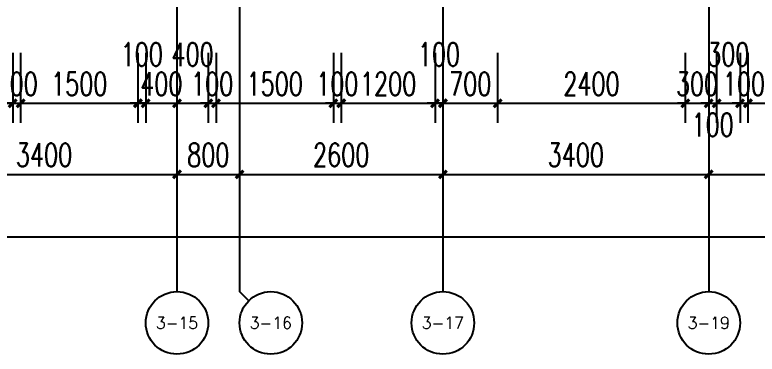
# Model space of a CAD drawing. Extents: x -59851 to 653804, y -249523 to 437614.
# Drawn here: x -18987 to -9495, y 61097 to 65438 of the extents above; entities that cross this region are included whole.
import ezdxf
from ezdxf.enums import TextEntityAlignment as Align

# ---------------------------------------------------------------- set-up
doc = ezdxf.new("R2010")
doc.units = 0
doc.header["$LTSCALE"] = 1000
doc.header["$MEASUREMENT"] = 0
for name, color, linetype in [('A-第三道尺寸线', 105, 'Continuous'), ('AXIS', 3, 'Continuous'), ('AXIS_TEXT', 7, 'Continuous')]:
    doc.layers.add(name, color=color, linetype=linetype)
doc.styles.add('_TCH_AXIS', font='COMPLEX', dxfattribs={"bigfont": 'GBCBIG'})
doc.styles.add('_TCH_DIM_T3', font='SIMPLEX.shx', dxfattribs={"width": 0.705882, "bigfont": 'GBCBIG.shx'})
doc.styles.add('COMPLEX', font='COMPLEX')
doc.dimstyles.new('_TCH_ARCH&&100', dxfattribs={"dimtxt": 297.5, "dimasz": 100, "dimexe": 250, "dimexo": 300, "dimgap": 100, "dimtad": 1, "dimdec": 0, "dimzin": 0, "dimdsep": 46, "dimtxsty": '_TCH_DIM_T3', "dimblk": 'ARCHTICK', "dimcen": 0.09, "dimclrt": 7, "dimazin": 2, "dimtfac": 1, "dimtdec": 0, "dimtix": 1, "dimtmove": 2, "dimatfit": 3, "dimfxl": 0, "dimtolj": 1, "dimtzin": 0, "dimarcsym": 0})

# ---------------------------------------------------------------- blocks, each defined once
blk = doc.blocks.new('_ArchTick')
at = {"color": 0, "linetype": 'ByBlock', "const_width": 0.4}
blk.add_lwpolyline([(-0.5, -0.5), (0.5, 0.5)], dxfattribs=at)
blk = doc.blocks.new('*D2532')
at = {"layer": 'A-第三道尺寸线', "color": 0, "lineweight": -2, "transparency": 16777216}
for p, q in [((-9613.7, 64950), (-9613.7, 64056.4)), ((-8113.7, 64950), (-8113.7, 64056.4)), ((-9613.7, 64306.4), (-8113.7, 64306.4))]:
    blk.add_line(p, q, dxfattribs=at)
at = {"layer": 'Defpoints', "color": 0, "transparency": 16777216}
for p in [(-9613.7, 65250), (-8113.7, 65250), (-8113.7, 64306.4)]:
    blk.add_point(p, dxfattribs=at)
at = {"layer": 'A-第三道尺寸线', "color": 0, "lineweight": -2, "transparency": 16777216, "xscale": 100, "yscale": 100, "zscale": 100, "rotation": 180}
blk.add_blockref('_ArchTick', (-9613.7, 64306.4), dxfattribs=at)
at = {"layer": 'A-第三道尺寸线', "color": 0, "lineweight": -2, "transparency": 16777216, "xscale": 100, "yscale": 100, "zscale": 100}
blk.add_blockref('_ArchTick', (-8113.7, 64306.4), dxfattribs=at)
at = {"layer": 'A-第三道尺寸线', "color": 7, "transparency": 16777216, "insert": (-8863.7, 64555.1), "char_height": 297.5, "attachment_point": 5, "style": '_TCH_DIM_T3'}
blk.add_mtext('\\A1;1500', dxfattribs=at)
blk = doc.blocks.new('*D2533')
at = {"layer": 'A-第三道尺寸线', "color": 0, "lineweight": -2, "transparency": 16777216}
for p, q in [((-9713.7, 64950), (-9713.7, 64056.4)), ((-9613.7, 64950), (-9613.7, 64056.4)), ((-9713.7, 64306.4), (-9813.7, 64306.4)), ((-9713.7, 64306.4), (-9613.7, 64306.4)), ((-9613.7, 64306.4), (-9513.7, 64306.4))]:
    blk.add_line(p, q, dxfattribs=at)
at = {"layer": 'Defpoints', "color": 0, "transparency": 16777216}
for p in [(-9713.7, 65250), (-9613.7, 65250), (-9613.7, 64306.4)]:
    blk.add_point(p, dxfattribs=at)
at = {"layer": 'A-第三道尺寸线', "color": 0, "lineweight": -2, "transparency": 16777216, "xscale": 100, "yscale": 100, "zscale": 100}
blk.add_blockref('_ArchTick', (-9713.7, 64306.4), dxfattribs=at)
at = {"layer": 'A-第三道尺寸线', "color": 0, "lineweight": -2, "transparency": 16777216, "xscale": 100, "yscale": 100, "zscale": 100, "rotation": 180}
blk.add_blockref('_ArchTick', (-9613.7, 64306.4), dxfattribs=at)
at = {"layer": 'A-第三道尺寸线', "color": 7, "transparency": 16777216, "insert": (-9663.7, 64555.1), "char_height": 297.5, "attachment_point": 5, "style": '_TCH_DIM_T3'}
blk.add_mtext('\\A1;100', dxfattribs=at)
blk = doc.blocks.new('*D2534')
at = {"layer": 'A-第三道尺寸线', "color": 0, "lineweight": -2, "transparency": 16777216}
for p, q in [((-10013.7, 64950), (-10013.7, 64056.4)), ((-9713.7, 64950), (-9713.7, 64056.4)), ((-10013.7, 64306.4), (-9713.7, 64306.4))]:
    blk.add_line(p, q, dxfattribs=at)
at = {"layer": 'Defpoints', "color": 0, "transparency": 16777216}
for p in [(-10013.7, 65250), (-9713.7, 65250), (-9713.7, 64306.4)]:
    blk.add_point(p, dxfattribs=at)
at = {"layer": 'A-第三道尺寸线', "color": 0, "lineweight": -2, "transparency": 16777216, "xscale": 100, "yscale": 100, "zscale": 100, "rotation": 180}
blk.add_blockref('_ArchTick', (-10013.7, 64306.4), dxfattribs=at)
at = {"layer": 'A-第三道尺寸线', "color": 0, "lineweight": -2, "transparency": 16777216, "xscale": 100, "yscale": 100, "zscale": 100}
blk.add_blockref('_ArchTick', (-9713.7, 64306.4), dxfattribs=at)
at = {"layer": 'A-第三道尺寸线', "color": 7, "transparency": 16777216, "insert": (-9863.7, 64931.4), "char_height": 297.5, "attachment_point": 5, "style": '_TCH_DIM_T3'}
blk.add_mtext('\\A1;300', dxfattribs=at)
blk = doc.blocks.new('*D2535')
at = {"layer": 'A-第三道尺寸线', "color": 0, "lineweight": -2, "transparency": 16777216}
for p, q in [((-10113.7, 64950), (-10113.7, 64056.4)), ((-10013.7, 64950), (-10013.7, 64056.4)), ((-10113.7, 64306.4), (-10213.7, 64306.4)), ((-10113.7, 64306.4), (-10013.7, 64306.4)), ((-10013.7, 64306.4), (-9913.7, 64306.4))]:
    blk.add_line(p, q, dxfattribs=at)
at = {"layer": 'Defpoints', "color": 0, "transparency": 16777216}
for p in [(-10113.7, 65250), (-10013.7, 65250), (-10013.7, 64306.4)]:
    blk.add_point(p, dxfattribs=at)
at = {"layer": 'A-第三道尺寸线', "color": 0, "lineweight": -2, "transparency": 16777216, "xscale": 100, "yscale": 100, "zscale": 100}
blk.add_blockref('_ArchTick', (-10113.7, 64306.4), dxfattribs=at)
at = {"layer": 'A-第三道尺寸线', "color": 0, "lineweight": -2, "transparency": 16777216, "xscale": 100, "yscale": 100, "zscale": 100, "rotation": 180}
blk.add_blockref('_ArchTick', (-10013.7, 64306.4), dxfattribs=at)
at = {"layer": 'A-第三道尺寸线', "color": 7, "transparency": 16777216, "insert": (-10063.7, 64031.4), "char_height": 297.5, "attachment_point": 5, "style": '_TCH_DIM_T3'}
blk.add_mtext('\\A1;100', dxfattribs=at)
blk = doc.blocks.new('*D2536')
at = {"layer": 'A-第三道尺寸线', "color": 0, "lineweight": -2, "transparency": 16777216}
for p, q in [((-10413.7, 64950), (-10413.7, 64056.4)), ((-10113.7, 64950), (-10113.7, 64056.4)), ((-10413.7, 64306.4), (-10513.7, 64306.4)), ((-10413.7, 64306.4), (-10113.7, 64306.4)), ((-10113.7, 64306.4), (-10013.7, 64306.4))]:
    blk.add_line(p, q, dxfattribs=at)
at = {"layer": 'Defpoints', "color": 0, "transparency": 16777216}
for p in [(-10413.7, 65250), (-10113.7, 65250), (-10113.7, 64306.4)]:
    blk.add_point(p, dxfattribs=at)
at = {"layer": 'A-第三道尺寸线', "color": 0, "lineweight": -2, "transparency": 16777216, "xscale": 100, "yscale": 100, "zscale": 100}
blk.add_blockref('_ArchTick', (-10413.7, 64306.4), dxfattribs=at)
at = {"layer": 'A-第三道尺寸线', "color": 0, "lineweight": -2, "transparency": 16777216, "xscale": 100, "yscale": 100, "zscale": 100, "rotation": 180}
blk.add_blockref('_ArchTick', (-10113.7, 64306.4), dxfattribs=at)
at = {"layer": 'A-第三道尺寸线', "color": 7, "transparency": 16777216, "insert": (-10263.7, 64555.1), "char_height": 297.5, "attachment_point": 5, "style": '_TCH_DIM_T3'}
blk.add_mtext('\\A1;300', dxfattribs=at)
blk = doc.blocks.new('*D2537')
at = {"layer": 'A-第三道尺寸线', "color": 0, "lineweight": -2, "transparency": 16777216}
for p, q in [((-12813.7, 64950), (-12813.7, 64056.4)), ((-10413.7, 64950), (-10413.7, 64056.4)), ((-12813.7, 64306.4), (-10413.7, 64306.4))]:
    blk.add_line(p, q, dxfattribs=at)
at = {"layer": 'Defpoints', "color": 0, "transparency": 16777216}
for p in [(-12813.7, 65250), (-10413.7, 65250), (-10413.7, 64306.4)]:
    blk.add_point(p, dxfattribs=at)
at = {"layer": 'A-第三道尺寸线', "color": 0, "lineweight": -2, "transparency": 16777216, "xscale": 100, "yscale": 100, "zscale": 100, "rotation": 180}
blk.add_blockref('_ArchTick', (-12813.7, 64306.4), dxfattribs=at)
at = {"layer": 'A-第三道尺寸线', "color": 0, "lineweight": -2, "transparency": 16777216, "xscale": 100, "yscale": 100, "zscale": 100}
blk.add_blockref('_ArchTick', (-10413.7, 64306.4), dxfattribs=at)
at = {"layer": 'A-第三道尺寸线', "color": 7, "transparency": 16777216, "insert": (-11613.7, 64555.1), "char_height": 297.5, "attachment_point": 5, "style": '_TCH_DIM_T3'}
blk.add_mtext('\\A1;2400', dxfattribs=at)
blk = doc.blocks.new('*D2538')
at = {"layer": 'A-第三道尺寸线', "color": 0, "lineweight": -2, "transparency": 16777216}
for p, q in [((-13513.7, 64950), (-13513.7, 64056.4)), ((-12813.7, 64950), (-12813.7, 64056.4)), ((-13513.7, 64306.4), (-13613.7, 64306.4)), ((-13513.7, 64306.4), (-12813.7, 64306.4)), ((-12813.7, 64306.4), (-12713.7, 64306.4))]:
    blk.add_line(p, q, dxfattribs=at)
at = {"layer": 'Defpoints', "color": 0, "transparency": 16777216}
for p in [(-13513.7, 65250), (-12813.7, 65250), (-12813.7, 64306.4)]:
    blk.add_point(p, dxfattribs=at)
at = {"layer": 'A-第三道尺寸线', "color": 0, "lineweight": -2, "transparency": 16777216, "xscale": 100, "yscale": 100, "zscale": 100}
blk.add_blockref('_ArchTick', (-13513.7, 64306.4), dxfattribs=at)
at = {"layer": 'A-第三道尺寸线', "color": 0, "lineweight": -2, "transparency": 16777216, "xscale": 100, "yscale": 100, "zscale": 100, "rotation": 180}
blk.add_blockref('_ArchTick', (-12813.7, 64306.4), dxfattribs=at)
at = {"layer": 'A-第三道尺寸线', "color": 7, "transparency": 16777216, "insert": (-13163.7, 64555.1), "char_height": 297.5, "attachment_point": 5, "style": '_TCH_DIM_T3'}
blk.add_mtext('\\A1;700', dxfattribs=at)
blk = doc.blocks.new('*D2539')
at = {"layer": 'A-第三道尺寸线', "color": 0, "lineweight": -2, "transparency": 16777216}
for p, q in [((-13613.7, 64950), (-13613.7, 64056.4)), ((-13513.7, 64950), (-13513.7, 64056.4)), ((-13613.7, 64306.4), (-13713.7, 64306.4)), ((-13613.7, 64306.4), (-13513.7, 64306.4)), ((-13513.7, 64306.4), (-13413.7, 64306.4))]:
    blk.add_line(p, q, dxfattribs=at)
at = {"layer": 'Defpoints', "color": 0, "transparency": 16777216}
for p in [(-13613.7, 65250), (-13513.7, 65250), (-13513.7, 64306.4)]:
    blk.add_point(p, dxfattribs=at)
at = {"layer": 'A-第三道尺寸线', "color": 0, "lineweight": -2, "transparency": 16777216, "xscale": 100, "yscale": 100, "zscale": 100}
blk.add_blockref('_ArchTick', (-13613.7, 64306.4), dxfattribs=at)
at = {"layer": 'A-第三道尺寸线', "color": 0, "lineweight": -2, "transparency": 16777216, "xscale": 100, "yscale": 100, "zscale": 100, "rotation": 180}
blk.add_blockref('_ArchTick', (-13513.7, 64306.4), dxfattribs=at)
at = {"layer": 'A-第三道尺寸线', "color": 7, "transparency": 16777216, "insert": (-13563.7, 64931.4), "char_height": 297.5, "attachment_point": 5, "style": '_TCH_DIM_T3'}
blk.add_mtext('\\A1;100', dxfattribs=at)
blk = doc.blocks.new('*D2540')
at = {"layer": 'A-第三道尺寸线', "color": 0, "lineweight": -2, "transparency": 16777216}
for p, q in [((-14813.7, 64950), (-14813.7, 64056.4)), ((-13613.7, 64950), (-13613.7, 64056.4)), ((-14813.7, 64306.4), (-13613.7, 64306.4))]:
    blk.add_line(p, q, dxfattribs=at)
at = {"layer": 'Defpoints', "color": 0, "transparency": 16777216}
for p in [(-14813.7, 65250), (-13613.7, 65250), (-13613.7, 64306.4)]:
    blk.add_point(p, dxfattribs=at)
at = {"layer": 'A-第三道尺寸线', "color": 0, "lineweight": -2, "transparency": 16777216, "xscale": 100, "yscale": 100, "zscale": 100, "rotation": 180}
blk.add_blockref('_ArchTick', (-14813.7, 64306.4), dxfattribs=at)
at = {"layer": 'A-第三道尺寸线', "color": 0, "lineweight": -2, "transparency": 16777216, "xscale": 100, "yscale": 100, "zscale": 100}
blk.add_blockref('_ArchTick', (-13613.7, 64306.4), dxfattribs=at)
at = {"layer": 'A-第三道尺寸线', "color": 7, "transparency": 16777216, "insert": (-14213.7, 64555.1), "char_height": 297.5, "attachment_point": 5, "style": '_TCH_DIM_T3'}
blk.add_mtext('\\A1;1200', dxfattribs=at)
blk = doc.blocks.new('*D2541')
at = {"layer": 'A-第三道尺寸线', "color": 0, "lineweight": -2, "transparency": 16777216}
for p, q in [((-14913.7, 64950), (-14913.7, 64056.4)), ((-14813.7, 64950), (-14813.7, 64056.4)), ((-14913.7, 64306.4), (-15013.7, 64306.4)), ((-14913.7, 64306.4), (-14813.7, 64306.4)), ((-14813.7, 64306.4), (-14713.7, 64306.4))]:
    blk.add_line(p, q, dxfattribs=at)
at = {"layer": 'Defpoints', "color": 0, "transparency": 16777216}
for p in [(-14913.7, 65250), (-14813.7, 65250), (-14813.7, 64306.4)]:
    blk.add_point(p, dxfattribs=at)
at = {"layer": 'A-第三道尺寸线', "color": 0, "lineweight": -2, "transparency": 16777216, "xscale": 100, "yscale": 100, "zscale": 100}
blk.add_blockref('_ArchTick', (-14913.7, 64306.4), dxfattribs=at)
at = {"layer": 'A-第三道尺寸线', "color": 0, "lineweight": -2, "transparency": 16777216, "xscale": 100, "yscale": 100, "zscale": 100, "rotation": 180}
blk.add_blockref('_ArchTick', (-14813.7, 64306.4), dxfattribs=at)
at = {"layer": 'A-第三道尺寸线', "color": 7, "transparency": 16777216, "insert": (-14863.7, 64555.1), "char_height": 297.5, "attachment_point": 5, "style": '_TCH_DIM_T3'}
blk.add_mtext('\\A1;100', dxfattribs=at)
blk = doc.blocks.new('*D2542')
at = {"layer": 'A-第三道尺寸线', "color": 0, "lineweight": -2, "transparency": 16777216}
for p, q in [((-16413.7, 64950), (-16413.7, 64056.4)), ((-14913.7, 64950), (-14913.7, 64056.4)), ((-16413.7, 64306.4), (-14913.7, 64306.4))]:
    blk.add_line(p, q, dxfattribs=at)
at = {"layer": 'Defpoints', "color": 0, "transparency": 16777216}
for p in [(-16413.7, 65250), (-14913.7, 65250), (-14913.7, 64306.4)]:
    blk.add_point(p, dxfattribs=at)
at = {"layer": 'A-第三道尺寸线', "color": 0, "lineweight": -2, "transparency": 16777216, "xscale": 100, "yscale": 100, "zscale": 100, "rotation": 180}
blk.add_blockref('_ArchTick', (-16413.7, 64306.4), dxfattribs=at)
at = {"layer": 'A-第三道尺寸线', "color": 0, "lineweight": -2, "transparency": 16777216, "xscale": 100, "yscale": 100, "zscale": 100}
blk.add_blockref('_ArchTick', (-14913.7, 64306.4), dxfattribs=at)
at = {"layer": 'A-第三道尺寸线', "color": 7, "transparency": 16777216, "insert": (-15663.7, 64555.1), "char_height": 297.5, "attachment_point": 5, "style": '_TCH_DIM_T3'}
blk.add_mtext('\\A1;1500', dxfattribs=at)
blk = doc.blocks.new('*D2543')
at = {"layer": 'A-第三道尺寸线', "color": 0, "lineweight": -2, "transparency": 16777216}
for p, q in [((-16513.7, 64950), (-16513.7, 64056.4)), ((-16413.7, 64950), (-16413.7, 64056.4)), ((-16513.7, 64306.4), (-16613.7, 64306.4)), ((-16513.7, 64306.4), (-16413.7, 64306.4)), ((-16413.7, 64306.4), (-16313.7, 64306.4))]:
    blk.add_line(p, q, dxfattribs=at)
at = {"layer": 'Defpoints', "color": 0, "transparency": 16777216}
for p in [(-16513.7, 65250), (-16413.7, 65250), (-16413.7, 64306.4)]:
    blk.add_point(p, dxfattribs=at)
at = {"layer": 'A-第三道尺寸线', "color": 0, "lineweight": -2, "transparency": 16777216, "xscale": 100, "yscale": 100, "zscale": 100}
blk.add_blockref('_ArchTick', (-16513.7, 64306.4), dxfattribs=at)
at = {"layer": 'A-第三道尺寸线', "color": 0, "lineweight": -2, "transparency": 16777216, "xscale": 100, "yscale": 100, "zscale": 100, "rotation": 180}
blk.add_blockref('_ArchTick', (-16413.7, 64306.4), dxfattribs=at)
at = {"layer": 'A-第三道尺寸线', "color": 7, "transparency": 16777216, "insert": (-16463.7, 64555.1), "char_height": 297.5, "attachment_point": 5, "style": '_TCH_DIM_T3'}
blk.add_mtext('\\A1;100', dxfattribs=at)
blk = doc.blocks.new('*D2544')
at = {"layer": 'A-第三道尺寸线', "color": 0, "lineweight": -2, "transparency": 16777216}
for p, q in [((-16913.7, 64950), (-16913.7, 64056.4)), ((-16513.7, 64950), (-16513.7, 64056.4)), ((-16913.7, 64306.4), (-16513.7, 64306.4))]:
    blk.add_line(p, q, dxfattribs=at)
at = {"layer": 'Defpoints', "color": 0, "transparency": 16777216}
for p in [(-16913.7, 65250), (-16513.7, 65250), (-16513.7, 64306.4)]:
    blk.add_point(p, dxfattribs=at)
at = {"layer": 'A-第三道尺寸线', "color": 0, "lineweight": -2, "transparency": 16777216, "xscale": 100, "yscale": 100, "zscale": 100, "rotation": 180}
blk.add_blockref('_ArchTick', (-16913.7, 64306.4), dxfattribs=at)
at = {"layer": 'A-第三道尺寸线', "color": 0, "lineweight": -2, "transparency": 16777216, "xscale": 100, "yscale": 100, "zscale": 100}
blk.add_blockref('_ArchTick', (-16513.7, 64306.4), dxfattribs=at)
at = {"layer": 'A-第三道尺寸线', "color": 7, "transparency": 16777216, "insert": (-16713.7, 64931.4), "char_height": 297.5, "attachment_point": 5, "style": '_TCH_DIM_T3'}
blk.add_mtext('\\A1;400', dxfattribs=at)
blk = doc.blocks.new('*D2545')
at = {"layer": 'A-第三道尺寸线', "color": 0, "lineweight": -2, "transparency": 16777216}
for p, q in [((-17313.7, 64950), (-17313.7, 64056.4)), ((-16913.7, 64950), (-16913.7, 64056.4)), ((-17313.7, 64306.4), (-17413.7, 64306.4)), ((-17313.7, 64306.4), (-16913.7, 64306.4)), ((-16913.7, 64306.4), (-16813.7, 64306.4))]:
    blk.add_line(p, q, dxfattribs=at)
at = {"layer": 'Defpoints', "color": 0, "transparency": 16777216}
for p in [(-17313.7, 65250), (-16913.7, 65250), (-16913.7, 64306.4)]:
    blk.add_point(p, dxfattribs=at)
at = {"layer": 'A-第三道尺寸线', "color": 0, "lineweight": -2, "transparency": 16777216, "xscale": 100, "yscale": 100, "zscale": 100}
blk.add_blockref('_ArchTick', (-17313.7, 64306.4), dxfattribs=at)
at = {"layer": 'A-第三道尺寸线', "color": 0, "lineweight": -2, "transparency": 16777216, "xscale": 100, "yscale": 100, "zscale": 100, "rotation": 180}
blk.add_blockref('_ArchTick', (-16913.7, 64306.4), dxfattribs=at)
at = {"layer": 'A-第三道尺寸线', "color": 7, "transparency": 16777216, "insert": (-17113.7, 64555.1), "char_height": 297.5, "attachment_point": 5, "style": '_TCH_DIM_T3'}
blk.add_mtext('\\A1;400', dxfattribs=at)
blk = doc.blocks.new('*D2546')
at = {"layer": 'A-第三道尺寸线', "color": 0, "lineweight": -2, "transparency": 16777216}
for p, q in [((-17413.7, 64950), (-17413.7, 64056.4)), ((-17313.7, 64950), (-17313.7, 64056.4)), ((-17413.7, 64306.4), (-17513.7, 64306.4)), ((-17413.7, 64306.4), (-17313.7, 64306.4)), ((-17313.7, 64306.4), (-17213.7, 64306.4))]:
    blk.add_line(p, q, dxfattribs=at)
at = {"layer": 'Defpoints', "color": 0, "transparency": 16777216}
for p in [(-17413.7, 65250), (-17313.7, 65250), (-17313.7, 64306.4)]:
    blk.add_point(p, dxfattribs=at)
at = {"layer": 'A-第三道尺寸线', "color": 0, "lineweight": -2, "transparency": 16777216, "xscale": 100, "yscale": 100, "zscale": 100}
blk.add_blockref('_ArchTick', (-17413.7, 64306.4), dxfattribs=at)
at = {"layer": 'A-第三道尺寸线', "color": 0, "lineweight": -2, "transparency": 16777216, "xscale": 100, "yscale": 100, "zscale": 100, "rotation": 180}
blk.add_blockref('_ArchTick', (-17313.7, 64306.4), dxfattribs=at)
at = {"layer": 'A-第三道尺寸线', "color": 7, "transparency": 16777216, "insert": (-17363.7, 64931.4), "char_height": 297.5, "attachment_point": 5, "style": '_TCH_DIM_T3'}
blk.add_mtext('\\A1;100', dxfattribs=at)
blk = doc.blocks.new('*D2547')
at = {"layer": 'A-第三道尺寸线', "color": 0, "lineweight": -2, "transparency": 16777216}
for p, q in [((-18913.7, 64950), (-18913.7, 64056.4)), ((-17413.7, 64950), (-17413.7, 64056.4)), ((-18913.7, 64306.4), (-17413.7, 64306.4))]:
    blk.add_line(p, q, dxfattribs=at)
at = {"layer": 'Defpoints', "color": 0, "transparency": 16777216}
for p in [(-18913.7, 65250), (-17413.7, 65250), (-17413.7, 64306.4)]:
    blk.add_point(p, dxfattribs=at)
at = {"layer": 'A-第三道尺寸线', "color": 0, "lineweight": -2, "transparency": 16777216, "xscale": 100, "yscale": 100, "zscale": 100, "rotation": 180}
blk.add_blockref('_ArchTick', (-18913.7, 64306.4), dxfattribs=at)
at = {"layer": 'A-第三道尺寸线', "color": 0, "lineweight": -2, "transparency": 16777216, "xscale": 100, "yscale": 100, "zscale": 100}
blk.add_blockref('_ArchTick', (-17413.7, 64306.4), dxfattribs=at)
at = {"layer": 'A-第三道尺寸线', "color": 7, "transparency": 16777216, "insert": (-18163.7, 64555.1), "char_height": 297.5, "attachment_point": 5, "style": '_TCH_DIM_T3'}
blk.add_mtext('\\A1;1500', dxfattribs=at)
blk = doc.blocks.new('*D2548')
at = {"layer": 'A-第三道尺寸线', "color": 0, "lineweight": -2, "transparency": 16777216}
for p, q in [((-19013.7, 64950), (-19013.7, 64056.4)), ((-18913.7, 64950), (-18913.7, 64056.4)), ((-19013.7, 64306.4), (-19113.7, 64306.4)), ((-19013.7, 64306.4), (-18913.7, 64306.4)), ((-18913.7, 64306.4), (-18813.7, 64306.4))]:
    blk.add_line(p, q, dxfattribs=at)
at = {"layer": 'Defpoints', "color": 0, "transparency": 16777216}
for p in [(-19013.7, 65250), (-18913.7, 65250), (-18913.7, 64306.4)]:
    blk.add_point(p, dxfattribs=at)
at = {"layer": 'A-第三道尺寸线', "color": 0, "lineweight": -2, "transparency": 16777216, "xscale": 100, "yscale": 100, "zscale": 100}
blk.add_blockref('_ArchTick', (-19013.7, 64306.4), dxfattribs=at)
at = {"layer": 'A-第三道尺寸线', "color": 0, "lineweight": -2, "transparency": 16777216, "xscale": 100, "yscale": 100, "zscale": 100, "rotation": 180}
blk.add_blockref('_ArchTick', (-18913.7, 64306.4), dxfattribs=at)
at = {"layer": 'A-第三道尺寸线', "color": 7, "transparency": 16777216, "insert": (-18963.7, 64555.1), "char_height": 297.5, "attachment_point": 5, "style": '_TCH_DIM_T3'}
blk.add_mtext('\\A1;100', dxfattribs=at)
blk = doc.blocks.new('*D2549')
at = {"layer": 'A-第三道尺寸线', "color": 0, "lineweight": -2, "transparency": 16777216}
for p, q in [((-20213.7, 64950), (-20213.7, 64056.4)), ((-19013.7, 64950), (-19013.7, 64056.4)), ((-20213.7, 64306.4), (-19013.7, 64306.4))]:
    blk.add_line(p, q, dxfattribs=at)
at = {"layer": 'Defpoints', "color": 0, "transparency": 16777216}
for p in [(-20213.7, 65250), (-19013.7, 65250), (-19013.7, 64306.4)]:
    blk.add_point(p, dxfattribs=at)
at = {"layer": 'A-第三道尺寸线', "color": 0, "lineweight": -2, "transparency": 16777216, "xscale": 100, "yscale": 100, "zscale": 100, "rotation": 180}
blk.add_blockref('_ArchTick', (-20213.7, 64306.4), dxfattribs=at)
at = {"layer": 'A-第三道尺寸线', "color": 0, "lineweight": -2, "transparency": 16777216, "xscale": 100, "yscale": 100, "zscale": 100}
blk.add_blockref('_ArchTick', (-19013.7, 64306.4), dxfattribs=at)
at = {"layer": 'A-第三道尺寸线', "color": 7, "transparency": 16777216, "insert": (-19613.7, 64555.1), "char_height": 297.5, "attachment_point": 5, "style": '_TCH_DIM_T3'}
blk.add_mtext('\\A1;1200', dxfattribs=at)
blk = doc.blocks.new('*D2935')
at = {"layer": 'AXIS', "color": 0, "lineweight": -2, "transparency": 16777216}
for p, q in [((-20313.7, 65597.4), (-20313.7, 63147.4)), ((-16913.7, 65597.4), (-16913.7, 63147.4)), ((-20313.7, 63397.4), (-16913.7, 63397.4))]:
    blk.add_line(p, q, dxfattribs=at)
at = {"layer": 'Defpoints', "color": 0, "transparency": 16777216}
for p in [(-20313.7, 65897.4), (-16913.7, 65897.4), (-16913.7, 63397.4)]:
    blk.add_point(p, dxfattribs=at)
at = {"layer": 'AXIS', "color": 0, "lineweight": -2, "transparency": 16777216, "xscale": 100, "yscale": 100, "zscale": 100, "rotation": 180}
blk.add_blockref('_ArchTick', (-20313.7, 63397.4), dxfattribs=at)
at = {"layer": 'AXIS', "color": 0, "lineweight": -2, "transparency": 16777216, "xscale": 100, "yscale": 100, "zscale": 100}
blk.add_blockref('_ArchTick', (-16913.7, 63397.4), dxfattribs=at)
at = {"layer": 'AXIS', "color": 7, "transparency": 16777216, "insert": (-18613.7, 63646.1), "char_height": 297.5, "attachment_point": 5, "style": '_TCH_DIM_T3'}
blk.add_mtext('\\A1;3400', dxfattribs=at)
blk = doc.blocks.new('*D2936')
at = {"layer": 'AXIS', "color": 0, "lineweight": -2, "transparency": 16777216}
for p, q in [((-16913.7, 65597.4), (-16913.7, 63147.4)), ((-16113.7, 65597.4), (-16113.7, 63147.4)), ((-16913.7, 63397.4), (-16113.7, 63397.4))]:
    blk.add_line(p, q, dxfattribs=at)
at = {"layer": 'Defpoints', "color": 0, "transparency": 16777216}
for p in [(-16913.7, 65897.4), (-16113.7, 65897.4), (-16113.7, 63397.4)]:
    blk.add_point(p, dxfattribs=at)
at = {"layer": 'AXIS', "color": 0, "lineweight": -2, "transparency": 16777216, "xscale": 100, "yscale": 100, "zscale": 100, "rotation": 180}
blk.add_blockref('_ArchTick', (-16913.7, 63397.4), dxfattribs=at)
at = {"layer": 'AXIS', "color": 0, "lineweight": -2, "transparency": 16777216, "xscale": 100, "yscale": 100, "zscale": 100}
blk.add_blockref('_ArchTick', (-16113.7, 63397.4), dxfattribs=at)
at = {"layer": 'AXIS', "color": 7, "transparency": 16777216, "insert": (-16513.7, 63646.1), "char_height": 297.5, "attachment_point": 5, "style": '_TCH_DIM_T3'}
blk.add_mtext('\\A1;800', dxfattribs=at)
blk = doc.blocks.new('*D2937')
at = {"layer": 'AXIS', "color": 0, "lineweight": -2, "transparency": 16777216}
for p, q in [((-16113.7, 65597.4), (-16113.7, 63147.4)), ((-13513.7, 65597.4), (-13513.7, 63147.4)), ((-16113.7, 63397.4), (-13513.7, 63397.4))]:
    blk.add_line(p, q, dxfattribs=at)
at = {"layer": 'Defpoints', "color": 0, "transparency": 16777216}
for p in [(-16113.7, 65897.4), (-13513.7, 65897.4), (-13513.7, 63397.4)]:
    blk.add_point(p, dxfattribs=at)
at = {"layer": 'AXIS', "color": 0, "lineweight": -2, "transparency": 16777216, "xscale": 100, "yscale": 100, "zscale": 100, "rotation": 180}
blk.add_blockref('_ArchTick', (-16113.7, 63397.4), dxfattribs=at)
at = {"layer": 'AXIS', "color": 0, "lineweight": -2, "transparency": 16777216, "xscale": 100, "yscale": 100, "zscale": 100}
blk.add_blockref('_ArchTick', (-13513.7, 63397.4), dxfattribs=at)
at = {"layer": 'AXIS', "color": 7, "transparency": 16777216, "insert": (-14813.7, 63646.1), "char_height": 297.5, "attachment_point": 5, "style": '_TCH_DIM_T3'}
blk.add_mtext('\\A1;2600', dxfattribs=at)
blk = doc.blocks.new('*D2938')
at = {"layer": 'AXIS', "color": 0, "lineweight": -2, "transparency": 16777216}
for p, q in [((-13513.7, 65597.4), (-13513.7, 63147.4)), ((-10113.7, 65597.4), (-10113.7, 63147.4)), ((-13513.7, 63397.4), (-10113.7, 63397.4))]:
    blk.add_line(p, q, dxfattribs=at)
at = {"layer": 'Defpoints', "color": 0, "transparency": 16777216}
for p in [(-13513.7, 65897.4), (-10113.7, 65897.4), (-10113.7, 63397.4)]:
    blk.add_point(p, dxfattribs=at)
at = {"layer": 'AXIS', "color": 0, "lineweight": -2, "transparency": 16777216, "xscale": 100, "yscale": 100, "zscale": 100, "rotation": 180}
blk.add_blockref('_ArchTick', (-13513.7, 63397.4), dxfattribs=at)
at = {"layer": 'AXIS', "color": 0, "lineweight": -2, "transparency": 16777216, "xscale": 100, "yscale": 100, "zscale": 100}
blk.add_blockref('_ArchTick', (-10113.7, 63397.4), dxfattribs=at)
at = {"layer": 'AXIS', "color": 7, "transparency": 16777216, "insert": (-11813.7, 63646.1), "char_height": 297.5, "attachment_point": 5, "style": '_TCH_DIM_T3'}
blk.add_mtext('\\A1;3400', dxfattribs=at)
blk = doc.blocks.new('*D2939')
at = {"layer": 'AXIS', "color": 0, "lineweight": -2, "transparency": 16777216}
for p, q in [((-10113.7, 65597.4), (-10113.7, 63147.4)), ((-6713.7, 65597.4), (-6713.7, 63147.4)), ((-10113.7, 63397.4), (-6713.7, 63397.4))]:
    blk.add_line(p, q, dxfattribs=at)
at = {"layer": 'Defpoints', "color": 0, "transparency": 16777216}
for p in [(-10113.7, 65897.4), (-6713.7, 65897.4), (-6713.7, 63397.4)]:
    blk.add_point(p, dxfattribs=at)
at = {"layer": 'AXIS', "color": 0, "lineweight": -2, "transparency": 16777216, "xscale": 100, "yscale": 100, "zscale": 100, "rotation": 180}
blk.add_blockref('_ArchTick', (-10113.7, 63397.4), dxfattribs=at)
at = {"layer": 'AXIS', "color": 0, "lineweight": -2, "transparency": 16777216, "xscale": 100, "yscale": 100, "zscale": 100}
blk.add_blockref('_ArchTick', (-6713.7, 63397.4), dxfattribs=at)
at = {"layer": 'AXIS', "color": 7, "transparency": 16777216, "insert": (-8413.7, 63646.1), "char_height": 297.5, "attachment_point": 5, "style": '_TCH_DIM_T3'}
blk.add_mtext('\\A1;3400', dxfattribs=at)
blk = doc.blocks.new('*D2944')
at = {"layer": 'AXIS', "color": 0, "lineweight": -2, "transparency": 16777216}
for p, q in [((-44213.7, 63756.4), (-44213.7, 62347.4)), ((4686.3, 63756.4), (4686.3, 62347.4)), ((-44213.7, 62597.4), (4686.3, 62597.4))]:
    blk.add_line(p, q, dxfattribs=at)
at = {"layer": 'Defpoints', "color": 0, "transparency": 16777216}
for p in [(-44213.7, 64056.4), (4686.3, 64056.4), (4686.3, 62597.4)]:
    blk.add_point(p, dxfattribs=at)
at = {"layer": 'AXIS', "color": 0, "lineweight": -2, "transparency": 16777216, "xscale": 100, "yscale": 100, "zscale": 100, "rotation": 180}
blk.add_blockref('_ArchTick', (-44213.7, 62597.4), dxfattribs=at)
at = {"layer": 'AXIS', "color": 0, "lineweight": -2, "transparency": 16777216, "xscale": 100, "yscale": 100, "zscale": 100}
blk.add_blockref('_ArchTick', (4686.3, 62597.4), dxfattribs=at)
at = {"layer": 'AXIS', "color": 7, "transparency": 16777216, "insert": (-19763.7, 62846.1), "char_height": 297.5, "attachment_point": 5, "style": '_TCH_DIM_T3'}
blk.add_mtext('\\A1;48900', dxfattribs=at)
blk = doc.blocks.new('_AXISO')
blk.add_circle((0, 0), 0.5)
at = {"layer": 'AXIS_TEXT', "style": 'COMPLEX', "width": 1.041667}
blk.add_attdef('A', text='', height=0.56, dxfattribs=at).set_placement((-0.25, -0.28), (0.25, -0.28), align=Align.FIT)

msp = doc.modelspace()

# ---------------------------------------------------------------- linework, layer by layer
at = {"layer": 'AXIS'}
for p, q in [((-16913.7, 65897.4), (-16913.7, 61897.4)), ((-16113.7, 65897.4), (-16113.7, 61897.4)), ((-13513.7, 65897.4), (-13513.7, 61897.4)), ((-10113.7, 65897.4), (-10113.7, 61897.4)), ((-15996.6, 61780.2), (-16113.7, 61897.4))]:
    msp.add_line(p, q, dxfattribs=at)

# ---------------------------------------------------------------- block references
ref = msp.add_blockref('_AXISO', (-16913.7, 61497.4), dxfattribs=dict(at, xscale=800, yscale=800, zscale=800))
ref.add_attrib('A', '3-15', dxfattribs={"layer": 'AXIS_TEXT', "height": 152.88, "style": '_TCH_AXIS'}).set_placement((-17183.1, 61421), (-16644.4, 61421), align=Align.FIT)
ref = msp.add_blockref('_AXISO', (-15713.7, 61497.4), dxfattribs=dict(at, xscale=800, yscale=800, zscale=800))
ref.add_attrib('A', '3-16', dxfattribs={"layer": 'AXIS_TEXT', "height": 152.88, "style": '_TCH_AXIS'}).set_placement((-15983.1, 61421), (-15444.4, 61421), align=Align.FIT)
ref = msp.add_blockref('_AXISO', (-13513.7, 61497.4), dxfattribs=dict(at, xscale=800, yscale=800, zscale=800))
ref.add_attrib('A', '3-17', dxfattribs={"layer": 'AXIS_TEXT', "height": 152.88, "style": '_TCH_AXIS'}).set_placement((-13783.1, 61421), (-13244.4, 61421), align=Align.FIT)
ref = msp.add_blockref('_AXISO', (-10113.7, 61497.4), dxfattribs=dict(at, xscale=800, yscale=800, zscale=800))
ref.add_attrib('A', '3-19', dxfattribs={"layer": 'AXIS_TEXT', "height": 152.88, "style": '_TCH_AXIS'}).set_placement((-10383.1, 61421), (-9844.4, 61421), align=Align.FIT)

# ---------------------------------------------------------------- dimensions: what is measured, and where the dimension line sits
at = {"layer": 'A-第三道尺寸线'}
for p1, p2, picture, middle in [((-20213.7, 65250), (-19013.7, 65250), '*D2549', (-19613.7, 64555.1)), ((-19013.7, 65250), (-18913.7, 65250), '*D2548', (-18963.7, 64555.1)), ((-18913.7, 65250), (-17413.7, 65250), '*D2547', (-18163.7, 64555.1)), ((-17313.7, 65250), (-16913.7, 65250), '*D2545', (-17113.7, 64555.1)), ((-16513.7, 65250), (-16413.7, 65250), '*D2543', (-16463.7, 64555.1)), ((-16413.7, 65250), (-14913.7, 65250), '*D2542', (-15663.7, 64555.1)), ((-14913.7, 65250), (-14813.7, 65250), '*D2541', (-14863.7, 64555.1)), ((-14813.7, 65250), (-13613.7, 65250), '*D2540', (-14213.7, 64555.1)), ((-13513.7, 65250), (-12813.7, 65250), '*D2538', (-13163.7, 64555.1)), ((-12813.7, 65250), (-10413.7, 65250), '*D2537', (-11613.7, 64555.1)), ((-10413.7, 65250), (-10113.7, 65250), '*D2536', (-10263.7, 64555.1)), ((-9713.7, 65250), (-9613.7, 65250), '*D2533', (-9663.7, 64555.1)), ((-9613.7, 65250), (-8113.7, 65250), '*D2532', (-8863.7, 64555.1))]:
    dim = msp.add_aligned_dim(p1=p1, p2=p2, distance=-943.6, dimstyle='_TCH_ARCH&&100', dxfattribs=at)
    dim.commit()
    dim.dimension.update_dxf_attribs({"geometry": picture, "text_midpoint": middle})
for base, p1, p2, picture, middle in [((-17313.7, 64306.4), (-17413.7, 65250), (-17313.7, 65250), '*D2546', (-17363.7, 64931.4)), ((-16513.7, 64306.4), (-16913.7, 65250), (-16513.7, 65250), '*D2544', (-16713.7, 64931.4)), ((-13513.7, 64306.4), (-13613.7, 65250), (-13513.7, 65250), '*D2539', (-13563.7, 64931.4)), ((-10013.7, 64306.4), (-10113.7, 65250), (-10013.7, 65250), '*D2535', (-10063.7, 64031.4)), ((-9713.7, 64306.4), (-10013.7, 65250), (-9713.7, 65250), '*D2534', (-9863.7, 64931.4))]:
    dim = msp.add_linear_dim(base=base, p1=p1, p2=p2, angle=0, dimstyle='_TCH_ARCH&&100', dxfattribs=at)
    dim.commit()
    dim.dimension.update_dxf_attribs({"geometry": picture, "text_midpoint": middle, "dimtype": 161})
at = {"layer": 'AXIS'}
for p1, p2, distance, picture, middle in [((-20313.7, 65897.4), (-16913.7, 65897.4), -2500, '*D2935', (-18613.7, 63646.1)), ((-16913.7, 65897.4), (-16113.7, 65897.4), -2500, '*D2936', (-16513.7, 63646.1)), ((-16113.7, 65897.4), (-13513.7, 65897.4), -2500, '*D2937', (-14813.7, 63646.1)), ((-13513.7, 65897.4), (-10113.7, 65897.4), -2500, '*D2938', (-11813.7, 63646.1)), ((-10113.7, 65897.4), (-6713.7, 65897.4), -2500, '*D2939', (-8413.7, 63646.1)), ((-44213.7, 64056.4), (4686.3, 64056.4), -1459, '*D2944', (-19763.7, 62846.1))]:
    dim = msp.add_aligned_dim(p1=p1, p2=p2, distance=distance, dimstyle='_TCH_ARCH&&100', dxfattribs=at)
    dim.commit()
    dim.dimension.update_dxf_attribs({"geometry": picture, "text_midpoint": middle})

doc.saveas('drawing.dxf')
